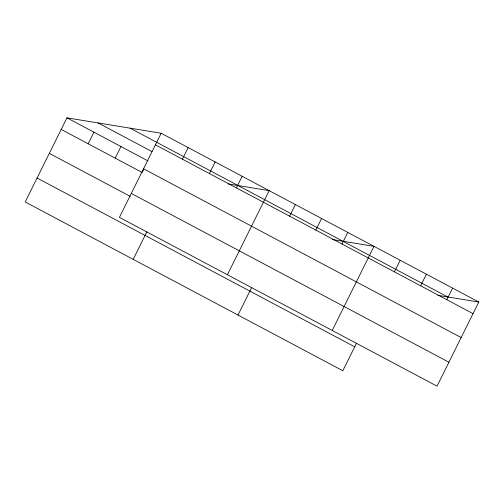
<?xml version="1.0" encoding="UTF-8"?>
<svg xmlns="http://www.w3.org/2000/svg" width="504" height="504" viewBox="0 0 504 504"><rect width="100%" height="100%" fill="white"/><g stroke="black" fill="none" stroke-linecap="round" stroke-linejoin="round"><path stroke-width="0.76" d="M161.173 133.245L119.417 217.369L437.044 386.159L478.8 302.041L161.173 133.245L66.956 117.842L25.2 201.959L342.827 370.755L356.454 343.3M88.194 143.791L93.958 132.187M115.195 158.136L120.954 146.532M143.546 169.754L142.191 172.488L61.198 129.44M182.417 159.195L188.175 147.59M133.195 259.352L146.822 231.897M209.412 173.546L215.17 161.942M236.407 187.891L242.172 176.287M227.411 274.756L269.168 190.638L228.161 183.928M238.008 315.05L251.635 287.601M289.611 216.166L295.369 204.561M315.813 230.089L321.577 218.484M342.021 244.018L347.779 232.413M332.224 330.46L373.987 246.336L332.212 239.507M394.43 271.87L400.189 260.266M420.632 285.793L426.39 274.189M446.834 299.716L452.598 288.112M437.793 295.331L478.8 302.041M130.082 128.161L447.709 296.957M155.415 144.85L473.042 313.646M98.047 122.926L152.044 151.616M66.956 117.842L147.956 160.883M143.533 168.783L461.16 337.573M131.298 193.435L448.919 362.231M49.316 153.374L130.315 196.415M37.082 178.032L354.703 346.821"/></g></svg>
